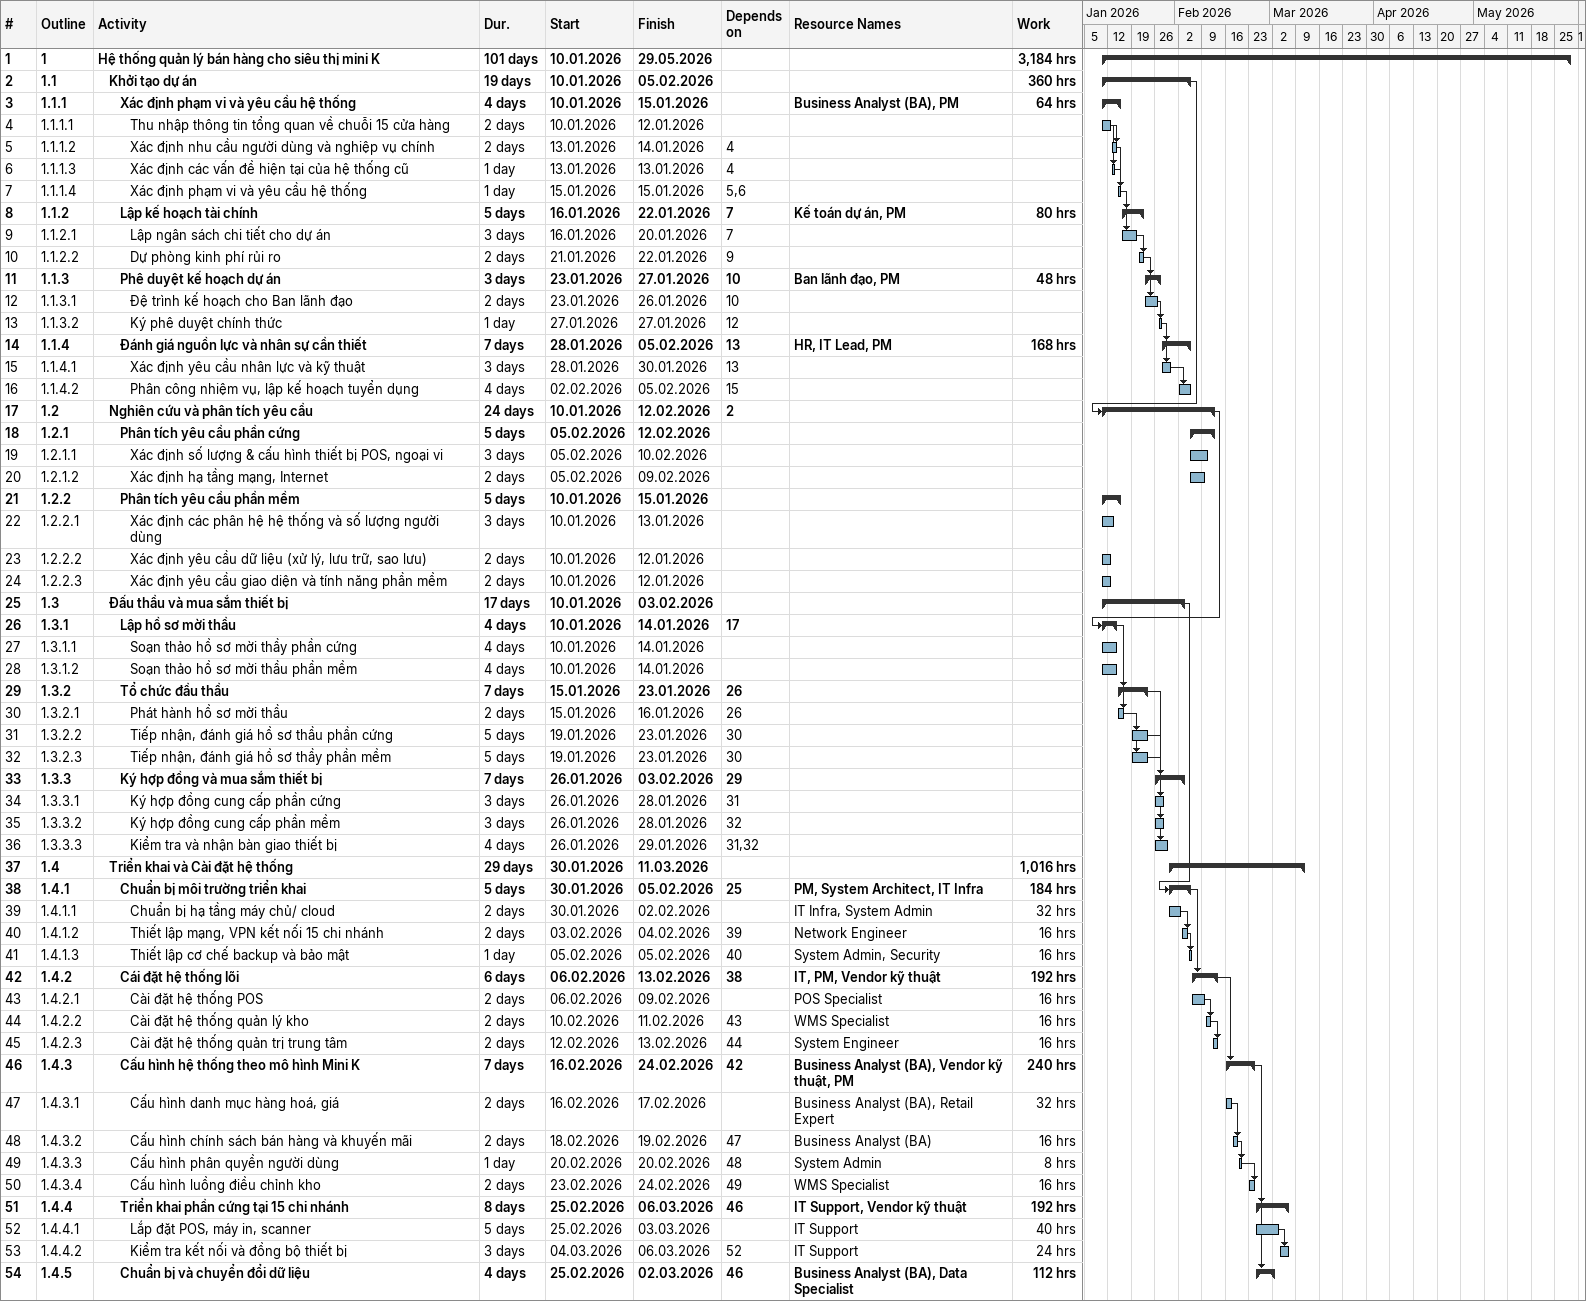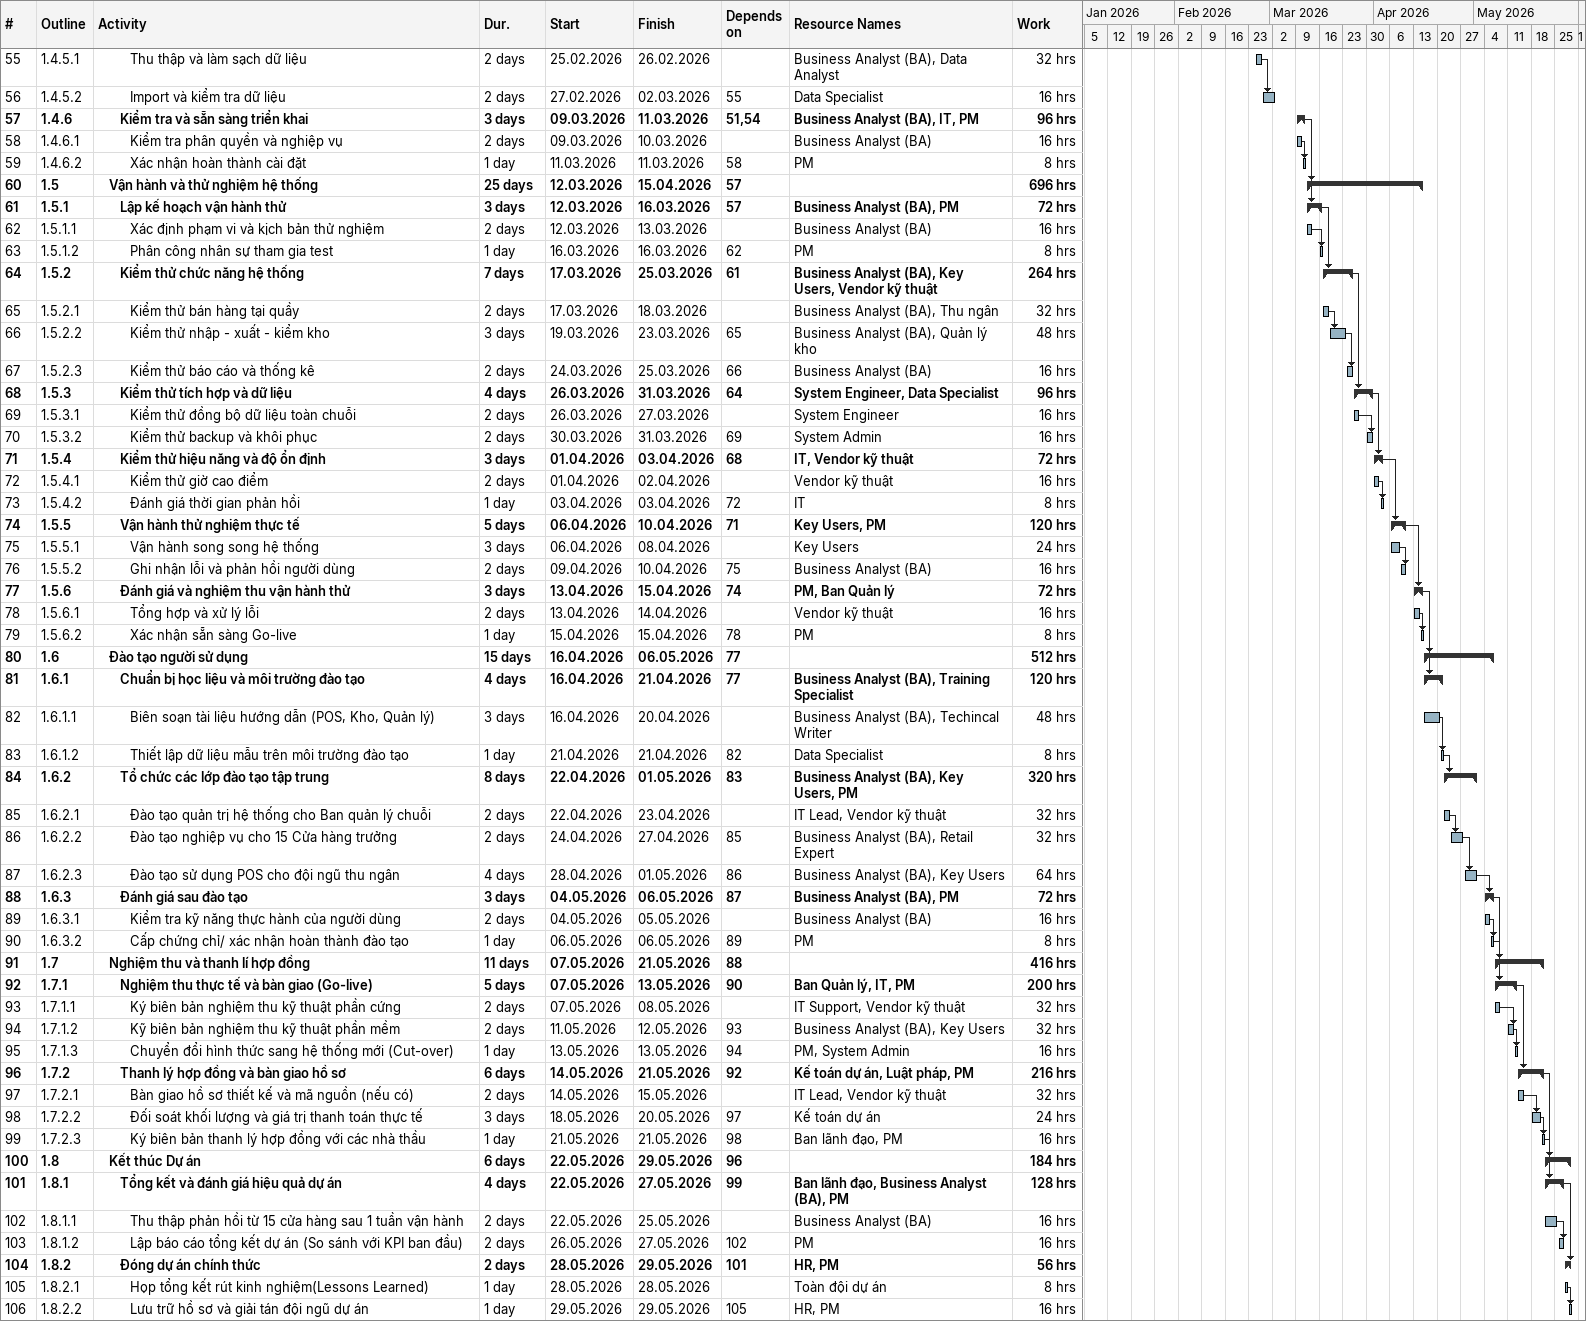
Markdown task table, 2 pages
| ID | WBS | Task | Duration | Start | Finish | Predecessors | Resources | Work (h) |
|---|---|---|---|---|---|---|---|---|
| 1 | 1 | **Hệ thống quản lý bán hàng cho siêu thị mini K** | 101d | 2026-01-10 | 2026-05-29 |  |  | 3184 |
| 2 | 1.1 | **Khởi tạo dự án** | 19d | 2026-01-10 | 2026-02-05 |  |  | 360 |
| 3 | 1.1.1 | **Xác định phạm vi và yêu cầu hệ thống** | 4d | 2026-01-10 | 2026-01-15 |  | Business Analyst (BA), PM | 64 |
| 4 | 1.1.1.1 | Thu nhập thông tin tổng quan về chuỗi 15 cửa hàng | 2d | 2026-01-10 | 2026-01-12 |  |  |  |
| 5 | 1.1.1.2 | Xác định nhu cầu người dùng và nghiệp vụ chính | 2d | 2026-01-13 | 2026-01-14 | 4 |  |  |
| 6 | 1.1.1.3 | Xác định các vấn đề hiện tại của hệ thống cũ | 1d | 2026-01-13 | 2026-01-13 | 4 |  |  |
| 7 | 1.1.1.4 | Xác định phạm vi và yêu cầu hệ thống | 1d | 2026-01-15 | 2026-01-15 | 5, 6 |  |  |
| 8 | 1.1.2 | **Lập kế hoạch tài chính** | 5d | 2026-01-16 | 2026-01-22 | 7 | Kế toán dự án, PM | 80 |
| 9 | 1.1.2.1 | Lập ngân sách chi tiết cho dự án | 3d | 2026-01-16 | 2026-01-20 | 7 |  |  |
| 10 | 1.1.2.2 | Dự phòng kinh phí rủi ro | 2d | 2026-01-21 | 2026-01-22 | 9 |  |  |
| 11 | 1.1.3 | **Phê duyệt kế hoạch dự án** | 3d | 2026-01-23 | 2026-01-27 | 10 | Ban lãnh đạo, PM | 48 |
| 12 | 1.1.3.1 | Đệ trình kế hoạch cho Ban lãnh đạo | 2d | 2026-01-23 | 2026-01-26 | 10 |  |  |
| 13 | 1.1.3.2 | Ký phê duyệt chính thức | 1d | 2026-01-27 | 2026-01-27 | 12 |  |  |
| 14 | 1.1.4 | **Đánh giá nguồn lực và nhân sự cần thiết** | 7d | 2026-01-28 | 2026-02-05 | 13 | HR, IT Lead, PM | 168 |
| 15 | 1.1.4.1 | Xác định yêu cầu nhân lực và kỹ thuật | 3d | 2026-01-28 | 2026-01-30 | 13 |  |  |
| 16 | 1.1.4.2 | Phân công nhiệm vụ, lập kế hoạch tuyển dụng | 4d | 2026-02-02 | 2026-02-05 | 15 |  |  |
| 17 | 1.2 | **Nghiên cứu và phân tích yêu cầu** | 24d | 2026-01-10 | 2026-02-12 | 2 |  |  |
| 18 | 1.2.1 | **Phân tích yêu cầu phần cứng** | 5d | 2026-02-05 | 2026-02-12 |  |  |  |
| 19 | 1.2.1.1 | Xác định số lượng & cấu hình thiết bị POS, ngoại vi | 3d | 2026-02-05 | 2026-02-10 |  |  |  |
| 20 | 1.2.1.2 | Xác định hạ tầng mạng, Internet | 2d | 2026-02-05 | 2026-02-09 |  |  |  |
| 21 | 1.2.2 | **Phân tích yêu cầu phần mềm** | 5d | 2026-01-10 | 2026-01-15 |  |  |  |
| 22 | 1.2.2.1 | Xác định các phân hệ hệ thống và số lượng người dùng | 3d | 2026-01-10 | 2026-01-13 |  |  |  |
| 23 | 1.2.2.2 | Xác định yêu cầu dữ liệu (xử lý, lưu trữ, sao lưu) | 2d | 2026-01-10 | 2026-01-12 |  |  |  |
| 24 | 1.2.2.3 | Xác định yêu cầu giao diện và tính năng phần mềm | 2d | 2026-01-10 | 2026-01-12 |  |  |  |
| 25 | 1.3 | **Đấu thầu và mua sắm thiết bị** | 17d | 2026-01-10 | 2026-02-03 |  |  |  |
| 26 | 1.3.1 | **Lập hồ sơ mời thầu** | 4d | 2026-01-10 | 2026-01-14 | 17 |  |  |
| 27 | 1.3.1.1 | Soạn thảo hồ sơ mời thầy phần cứng | 4d | 2026-01-10 | 2026-01-14 |  |  |  |
| 28 | 1.3.1.2 | Soạn thảo hồ sơ mời thầu phần mềm | 4d | 2026-01-10 | 2026-01-14 |  |  |  |
| 29 | 1.3.2 | **Tổ chức đầu thầu** | 7d | 2026-01-15 | 2026-01-23 | 26 |  |  |
| 30 | 1.3.2.1 | Phát hành hồ sơ mời thầu | 2d | 2026-01-15 | 2026-01-16 | 26 |  |  |
| 31 | 1.3.2.2 | Tiếp nhận, đánh giá hồ sơ thầu phần cứng | 5d | 2026-01-19 | 2026-01-23 | 30 |  |  |
| 32 | 1.3.2.3 | Tiếp nhận, đánh giá hồ sơ thầy phần mềm | 5d | 2026-01-19 | 2026-01-23 | 30 |  |  |
| 33 | 1.3.3 | **Ký hợp đồng và mua sắm thiết bị** | 7d | 2026-01-26 | 2026-02-03 | 29 |  |  |
| 34 | 1.3.3.1 | Ký hợp đồng cung cấp phần cứng | 3d | 2026-01-26 | 2026-01-28 | 31 |  |  |
| 35 | 1.3.3.2 | Ký hợp đồng cung cấp phần mềm | 3d | 2026-01-26 | 2026-01-28 | 32 |  |  |
| 36 | 1.3.3.3 | Kiểm tra và nhận bàn giao thiết bị | 4d | 2026-01-26 | 2026-01-29 | 31, 32 |  |  |
| 37 | 1.4 | **Triển khai và Cài đặt hệ thống** | 29d | 2026-01-30 | 2026-03-11 |  |  | 1016 |
| 38 | 1.4.1 | **Chuẩn bị môi trường triển khai** | 5d | 2026-01-30 | 2026-02-05 | 25 | PM, System Architect, IT Infra | 184 |
| 39 | 1.4.1.1 | Chuẩn bị hạ tầng máy chủ/ cloud | 2d | 2026-01-30 | 2026-02-02 |  | IT Infra, System Admin | 32 |
| 40 | 1.4.1.2 | Thiết lập mạng, VPN kết nối 15 chi nhánh | 2d | 2026-02-03 | 2026-02-04 | 39 | Network Engineer | 16 |
| 41 | 1.4.1.3 | Thiết lập cơ chế backup và bảo mật | 1d | 2026-02-05 | 2026-02-05 | 40 | System Admin, Security | 16 |
| 42 | 1.4.2 | **Cái đặt hệ thống lõi** | 6d | 2026-02-06 | 2026-02-13 | 38 | IT, PM, Vendor kỹ thuật | 192 |
| 43 | 1.4.2.1 | Cài đặt hệ thống POS | 2d | 2026-02-06 | 2026-02-09 |  | POS Specialist | 16 |
| 44 | 1.4.2.2 | Cài đặt hệ thống quản lý kho | 2d | 2026-02-10 | 2026-02-11 | 43 | WMS Specialist | 16 |
| 45 | 1.4.2.3 | Cài đặt hệ thống quản trị trung tâm | 2d | 2026-02-12 | 2026-02-13 | 44 | System Engineer | 16 |
| 46 | 1.4.3 | **Cấu hình hệ thống theo mô hình Mini K** | 7d | 2026-02-16 | 2026-02-24 | 42 | Business Analyst (BA), Vendor kỹ thuật, PM | 240 |
| 47 | 1.4.3.1 | Cấu hình danh mục hàng hoá, giá | 2d | 2026-02-16 | 2026-02-17 |  | Business Analyst (BA), Retail Expert | 32 |
| 48 | 1.4.3.2 | Cấu hình chính sách bán hàng và khuyến mãi | 2d | 2026-02-18 | 2026-02-19 | 47 | Business Analyst (BA) | 16 |
| 49 | 1.4.3.3 | Cấu hình phân quyền người dùng | 1d | 2026-02-20 | 2026-02-20 | 48 | System Admin | 8 |
| 50 | 1.4.3.4 | Cấu hình luồng điều chỉnh kho | 2d | 2026-02-23 | 2026-02-24 | 49 | WMS Specialist | 16 |
| 51 | 1.4.4 | **Triển khai phần cứng tại 15 chi nhánh** | 8d | 2026-02-25 | 2026-03-06 | 46 | IT Support, Vendor kỹ thuật | 192 |
| 52 | 1.4.4.1 | Lắp đặt POS, máy in, scanner | 5d | 2026-02-25 | 2026-03-03 |  | IT Support | 40 |
| 53 | 1.4.4.2 | Kiểm tra kết nối và đồng bộ thiết bị | 3d | 2026-03-04 | 2026-03-06 | 52 | IT Support | 24 |
| 54 | 1.4.5 | **Chuẩn bị và chuyển đổi dữ liệu** | 4d | 2026-02-25 | 2026-03-02 | 46 | Business Analyst (BA), Data Specialist | 112 |
| 55 | 1.4.5.1 | Thu thập và làm sạch dữ liệu | 2d | 2026-02-25 | 2026-02-26 |  | Business Analyst (BA), Data Analyst | 32 |
| 56 | 1.4.5.2 | Import và kiểm tra dữ liệu | 2d | 2026-02-27 | 2026-03-02 | 55 | Data Specialist | 16 |
| 57 | 1.4.6 | **Kiểm tra và sẵn sàng triển khai** | 3d | 2026-03-09 | 2026-03-11 | 51, 54 | Business Analyst (BA), IT, PM | 96 |
| 58 | 1.4.6.1 | Kiểm tra phân quyền và nghiệp vụ | 2d | 2026-03-09 | 2026-03-10 |  | Business Analyst (BA) | 16 |
| 59 | 1.4.6.2 | Xác nhận hoàn thành cài đặt | 1d | 2026-03-11 | 2026-03-11 | 58 | PM | 8 |
| 60 | 1.5 | **Vận hành và thử nghiệm hệ thống** | 25d | 2026-03-12 | 2026-04-15 | 57 |  | 696 |
| 61 | 1.5.1 | **Lập kế hoạch vận hành thử** | 3d | 2026-03-12 | 2026-03-16 | 57 | Business Analyst (BA), PM | 72 |
| 62 | 1.5.1.1 | Xác định phạm vi và kịch bản thử nghiệm | 2d | 2026-03-12 | 2026-03-13 |  | Business Analyst (BA) | 16 |
| 63 | 1.5.1.2 | Phân công nhân sự tham gia test | 1d | 2026-03-16 | 2026-03-16 | 62 | PM | 8 |
| 64 | 1.5.2 | **Kiểm thử chức năng hệ thống** | 7d | 2026-03-17 | 2026-03-25 | 61 | Business Analyst (BA), Key Users, Vendor kỹ thuật | 264 |
| 65 | 1.5.2.1 | Kiểm thử bán hàng tại quầy | 2d | 2026-03-17 | 2026-03-18 |  | Business Analyst (BA), Thu ngân | 32 |
| 66 | 1.5.2.2 | Kiểm thử nhập - xuất - kiểm kho | 3d | 2026-03-19 | 2026-03-23 | 65 | Business Analyst (BA), Quản lý kho | 48 |
| 67 | 1.5.2.3 | Kiểm thử báo cáo và thống kê | 2d | 2026-03-24 | 2026-03-25 | 66 | Business Analyst (BA) | 16 |
| 68 | 1.5.3 | **Kiểm thử tích hợp và dữ liệu** | 4d | 2026-03-26 | 2026-03-31 | 64 | System Engineer, Data Specialist | 96 |
| 69 | 1.5.3.1 | Kiểm thử đồng bộ dữ liệu toàn chuỗi | 2d | 2026-03-26 | 2026-03-27 |  | System Engineer | 16 |
| 70 | 1.5.3.2 | Kiểm thử backup và khôi phục | 2d | 2026-03-30 | 2026-03-31 | 69 | System Admin | 16 |
| 71 | 1.5.4 | **Kiểm thử hiệu năng và độ ổn định** | 3d | 2026-04-01 | 2026-04-03 | 68 | IT, Vendor kỹ thuật | 72 |
| 72 | 1.5.4.1 | Kiểm thử giờ cao điểm | 2d | 2026-04-01 | 2026-04-02 |  | Vendor kỹ thuật | 16 |
| 73 | 1.5.4.2 | Đánh giá thời gian phản hồi | 1d | 2026-04-03 | 2026-04-03 | 72 | IT | 8 |
| 74 | 1.5.5 | **Vận hành thử nghiệm thực tế** | 5d | 2026-04-06 | 2026-04-10 | 71 | Key Users, PM | 120 |
| 75 | 1.5.5.1 | Vận hành song song hệ thống | 3d | 2026-04-06 | 2026-04-08 |  | Key Users | 24 |
| 76 | 1.5.5.2 | Ghi nhận lỗi và phản hồi người dùng | 2d | 2026-04-09 | 2026-04-10 | 75 | Business Analyst (BA) | 16 |
| 77 | 1.5.6 | **Đánh giá và nghiệm thu vận hành thử** | 3d | 2026-04-13 | 2026-04-15 | 74 | PM, Ban Quản lý | 72 |
| 78 | 1.5.6.1 | Tổng hợp và xử lý lỗi | 2d | 2026-04-13 | 2026-04-14 |  | Vendor kỹ thuật | 16 |
| 79 | 1.5.6.2 | Xác nhận sẵn sàng Go-live | 1d | 2026-04-15 | 2026-04-15 | 78 | PM | 8 |
| 80 | 1.6 | **Đào tạo người sử dụng** | 15d | 2026-04-16 | 2026-05-06 | 77 |  | 512 |
| 81 | 1.6.1 | **Chuẩn bị học liệu và môi trường đào tạo** | 4d | 2026-04-16 | 2026-04-21 | 77 | Business Analyst (BA), Training Specialist | 120 |
| 82 | 1.6.1.1 | Biên soạn tài liệu hướng dẫn (POS, Kho, Quản lý) | 3d | 2026-04-16 | 2026-04-20 |  | Business Analyst (BA), Techincal Writer | 48 |
| 83 | 1.6.1.2 | Thiết lập dữ liệu mẫu trên môi trường đào tạo | 1d | 2026-04-21 | 2026-04-21 | 82 | Data Specialist | 8 |
| 84 | 1.6.2 | **Tổ chức các lớp đào tạo tập trung** | 8d | 2026-04-22 | 2026-05-01 | 83 | Business Analyst (BA), Key Users, PM | 320 |
| 85 | 1.6.2.1 | Đào tạo quản trị hệ thống cho Ban quản lý chuỗi | 2d | 2026-04-22 | 2026-04-23 |  | IT Lead, Vendor kỹ thuật | 32 |
| 86 | 1.6.2.2 | Đào tạo nghiệp vụ cho 15 Cửa hàng trưởng | 2d | 2026-04-24 | 2026-04-27 | 85 | Business Analyst (BA), Retail Expert | 32 |
| 87 | 1.6.2.3 | Đào tạo sử dụng POS cho đội ngũ thu ngân | 4d | 2026-04-28 | 2026-05-01 | 86 | Business Analyst (BA), Key Users | 64 |
| 88 | 1.6.3 | **Đánh giá sau đào tạo** | 3d | 2026-05-04 | 2026-05-06 | 87 | Business Analyst (BA), PM | 72 |
| 89 | 1.6.3.1 | Kiểm tra kỹ năng thực hành của người dùng | 2d | 2026-05-04 | 2026-05-05 |  | Business Analyst (BA) | 16 |
| 90 | 1.6.3.2 | Cấp chứng chỉ/ xác nhận hoàn thành đào tạo | 1d | 2026-05-06 | 2026-05-06 | 89 | PM | 8 |
| 91 | 1.7 | **Nghiệm thu và thanh lí hợp đồng** | 11d | 2026-05-07 | 2026-05-21 | 88 |  | 416 |
| 92 | 1.7.1 | **Nghiệm thu thực tế và bàn giao (Go-live)** | 5d | 2026-05-07 | 2026-05-13 | 90 | Ban Quản lý, IT, PM | 200 |
| 93 | 1.7.1.1 | Ký biên bản nghiệm thu kỹ thuật phần cứng | 2d | 2026-05-07 | 2026-05-08 |  | IT Support, Vendor kỹ thuật | 32 |
| 94 | 1.7.1.2 | Kỹ biên bản nghiệm thu kỹ thuật phần mềm | 2d | 2026-05-11 | 2026-05-12 | 93 | Business Analyst (BA), Key Users | 32 |
| 95 | 1.7.1.3 | Chuyển đổi hình thức sang hệ thống mới (Cut-over) | 1d | 2026-05-13 | 2026-05-13 | 94 | PM, System Admin | 16 |
| 96 | 1.7.2 | **Thanh lý hợp đồng và bàn giao hồ sơ** | 6d | 2026-05-14 | 2026-05-21 | 92 | Kế toán dự án, Luật pháp, PM | 216 |
| 97 | 1.7.2.1 | Bàn giao hồ sơ thiết kế và mã nguồn (nếu có) | 2d | 2026-05-14 | 2026-05-15 |  | IT Lead, Vendor kỹ thuật | 32 |
| 98 | 1.7.2.2 | Đối soát khối lượng và giá trị thanh toán thực tế | 3d | 2026-05-18 | 2026-05-20 | 97 | Kế toán dự án | 24 |
| 99 | 1.7.2.3 | Ký biên bản thanh lý hợp đồng với các nhà thầu | 1d | 2026-05-21 | 2026-05-21 | 98 | Ban lãnh đạo, PM | 16 |
| 100 | 1.8 | **Kết thúc Dự án** | 6d | 2026-05-22 | 2026-05-29 | 96 |  | 184 |
| 101 | 1.8.1 | **Tổng kết và đánh giá hiệu quả dự án** | 4d | 2026-05-22 | 2026-05-27 | 99 | Ban lãnh đạo, Business Analyst (BA), PM | 128 |
| 102 | 1.8.1.1 | Thu thập phản hồi từ 15 cửa hàng sau 1 tuần vận hành | 2d | 2026-05-22 | 2026-05-25 |  | Business Analyst (BA) | 16 |
| 103 | 1.8.1.2 | Lập báo cáo tổng kết dự án (So sánh với KPI ban đầu) | 2d | 2026-05-26 | 2026-05-27 | 102 | PM | 16 |
| 104 | 1.8.2 | **Đóng dự án chính thức** | 2d | 2026-05-28 | 2026-05-29 | 101 | HR, PM | 56 |
| 105 | 1.8.2.1 | Họp tổng kết rút kinh nghiệm(Lessons Learned) | 1d | 2026-05-28 | 2026-05-28 |  | Toàn đội dự án | 8 |
| 106 | 1.8.2.2 | Lưu trữ hồ sơ và giải tán đội ngũ dự án | 1d | 2026-05-29 | 2026-05-29 | 105 | HR, PM | 16 |
